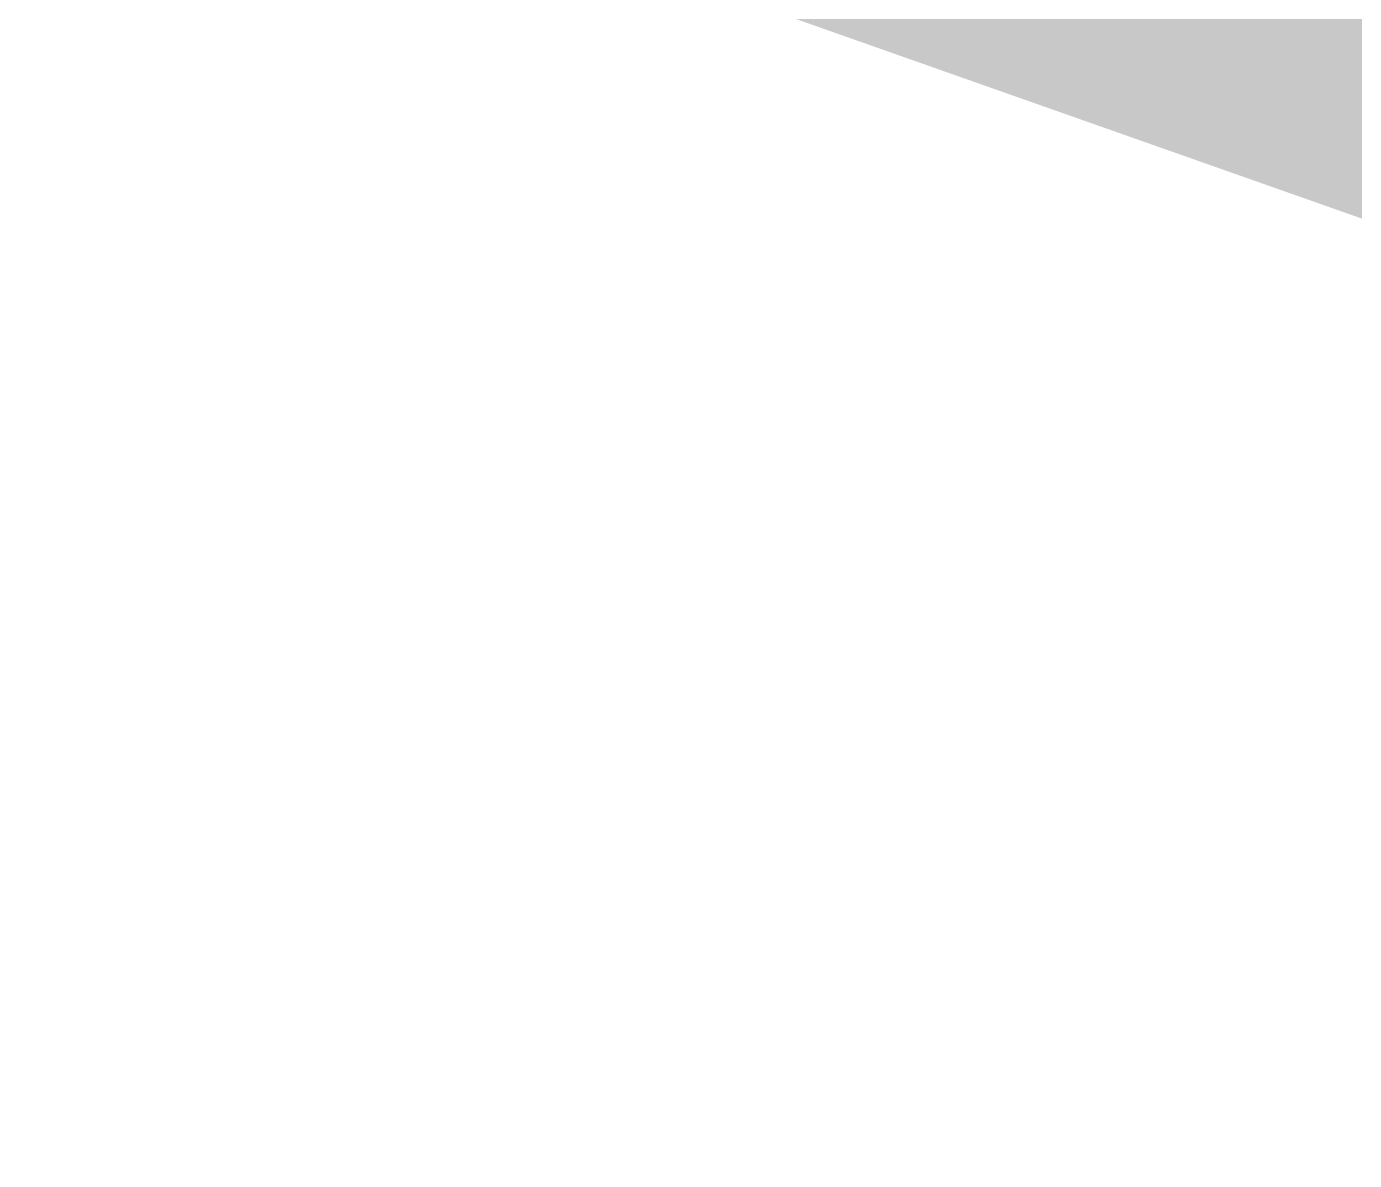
# Model space of a CAD drawing. Header units: inches. Extents: x 864 to 1056, y -656 to -424.
# Drawn here: x 929.422 to 932.466, y -651.904 to -649.305 of the extents above; entities that cross this region are included whole.
import ezdxf

# ---------------------------------------------------------------- set-up
doc = ezdxf.new("R2010")
doc.units = ezdxf.units.IN
doc.header["$MEASUREMENT"] = 0
doc.layers.add('Layer 1', color=7, linetype='Continuous')

msp = doc.modelspace()

# ---------------------------------------------------------------- hatches: boundary and pattern name
at = {"layer": 'Layer 1', "true_color": 0xfafafa}
h = msp.add_hatch(color=7, dxfattribs=at)
edge = h.paths.add_edge_path()
edge.add_spline(control_points=[(917.6426, -644.5117), (919.8135, -643.6904), (922.7197, -645.0449), (924.5703, -643.2344), (927.7393, -642.0469), (931.2979, -646.9414), (935.4453, -645.6201), (937.248, -645.2412), (938.8213, -646.2129), (938.0566, -647.4482), (935.8252, -648.1377), (939.1748, -648.5977), (940.0928, -648.6367), (940.1055, -648.0273), (939.2227, -647.7637), (938.9775, -647.2715), (938.7559, -646.2676), (937.0674, -645.5723), (937.6279, -644.4062), (940.3066, -642.9482), (941.502, -645.4463), (942.8311, -646.9912), (954.4102, -650.6816), (943.2227, -650.2021), (938.6055, -651.9043)], knot_values=[0, 0, 0, 0, 1, 1, 1, 2, 2, 2, 3, 3, 3, 4, 4, 4, 5, 5, 5, 6, 6, 6, 7, 7, 7, 8, 8, 8, 8], degree=3, periodic=0)
edge.add_line((938.6055, -651.9043), (917.6426, -644.5117))

# ---------------------------------------------------------------- linework, layer by layer
at = {"layer": 'Layer 1', "lineweight": 0}
msp.add_open_spline([(917.6426, -644.5117), (919.8135, -643.6904), (922.7197, -645.0449), (924.5703, -643.2344), (927.7393, -642.0469), (931.2979, -646.9414), (935.4453, -645.6201), (937.248, -645.2412), (938.8213, -646.2129), (938.0566, -647.4482), (935.8252, -648.1377), (939.1748, -648.5977), (940.0928, -648.6367), (940.1055, -648.0273), (939.2227, -647.7637), (938.9775, -647.2715), (938.7559, -646.2676), (937.0674, -645.5723), (937.6279, -644.4062), (940.3066, -642.9482), (941.502, -645.4463), (942.8311, -646.9912), (954.4102, -650.6816), (943.2227, -650.2021), (938.6055, -651.9043)], degree=3, knots=[0, 0, 0, 0, 1, 1, 1, 2, 2, 2, 3, 3, 3, 4, 4, 4, 5, 5, 5, 6, 6, 6, 7, 7, 7, 8, 8, 8, 8], dxfattribs=at)

doc.saveas('drawing.dxf')
